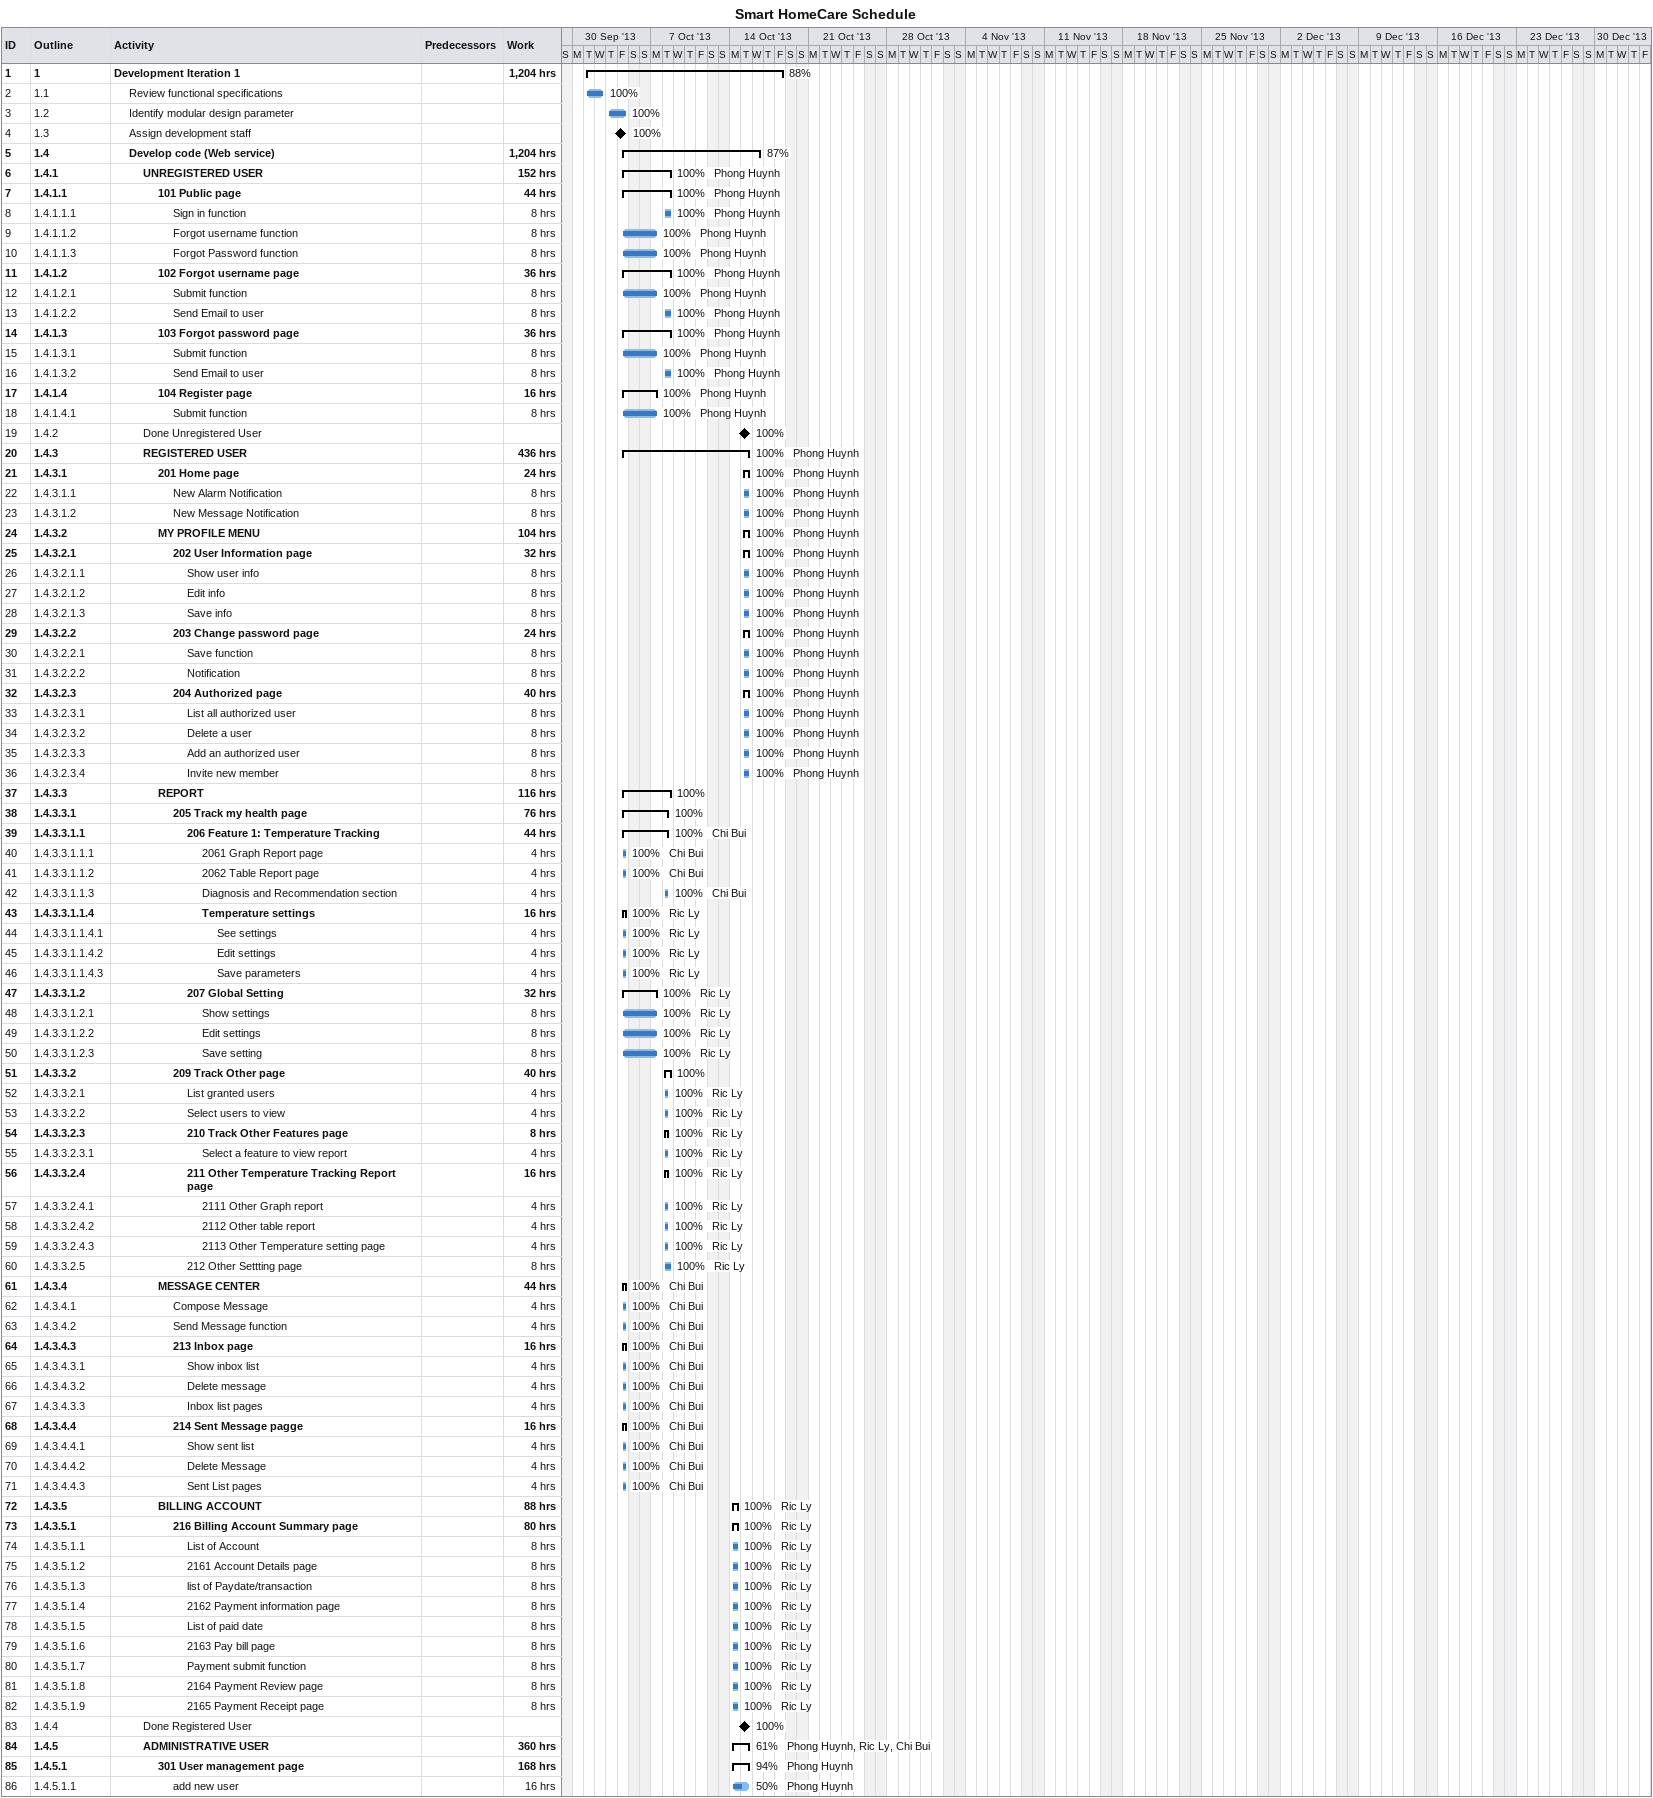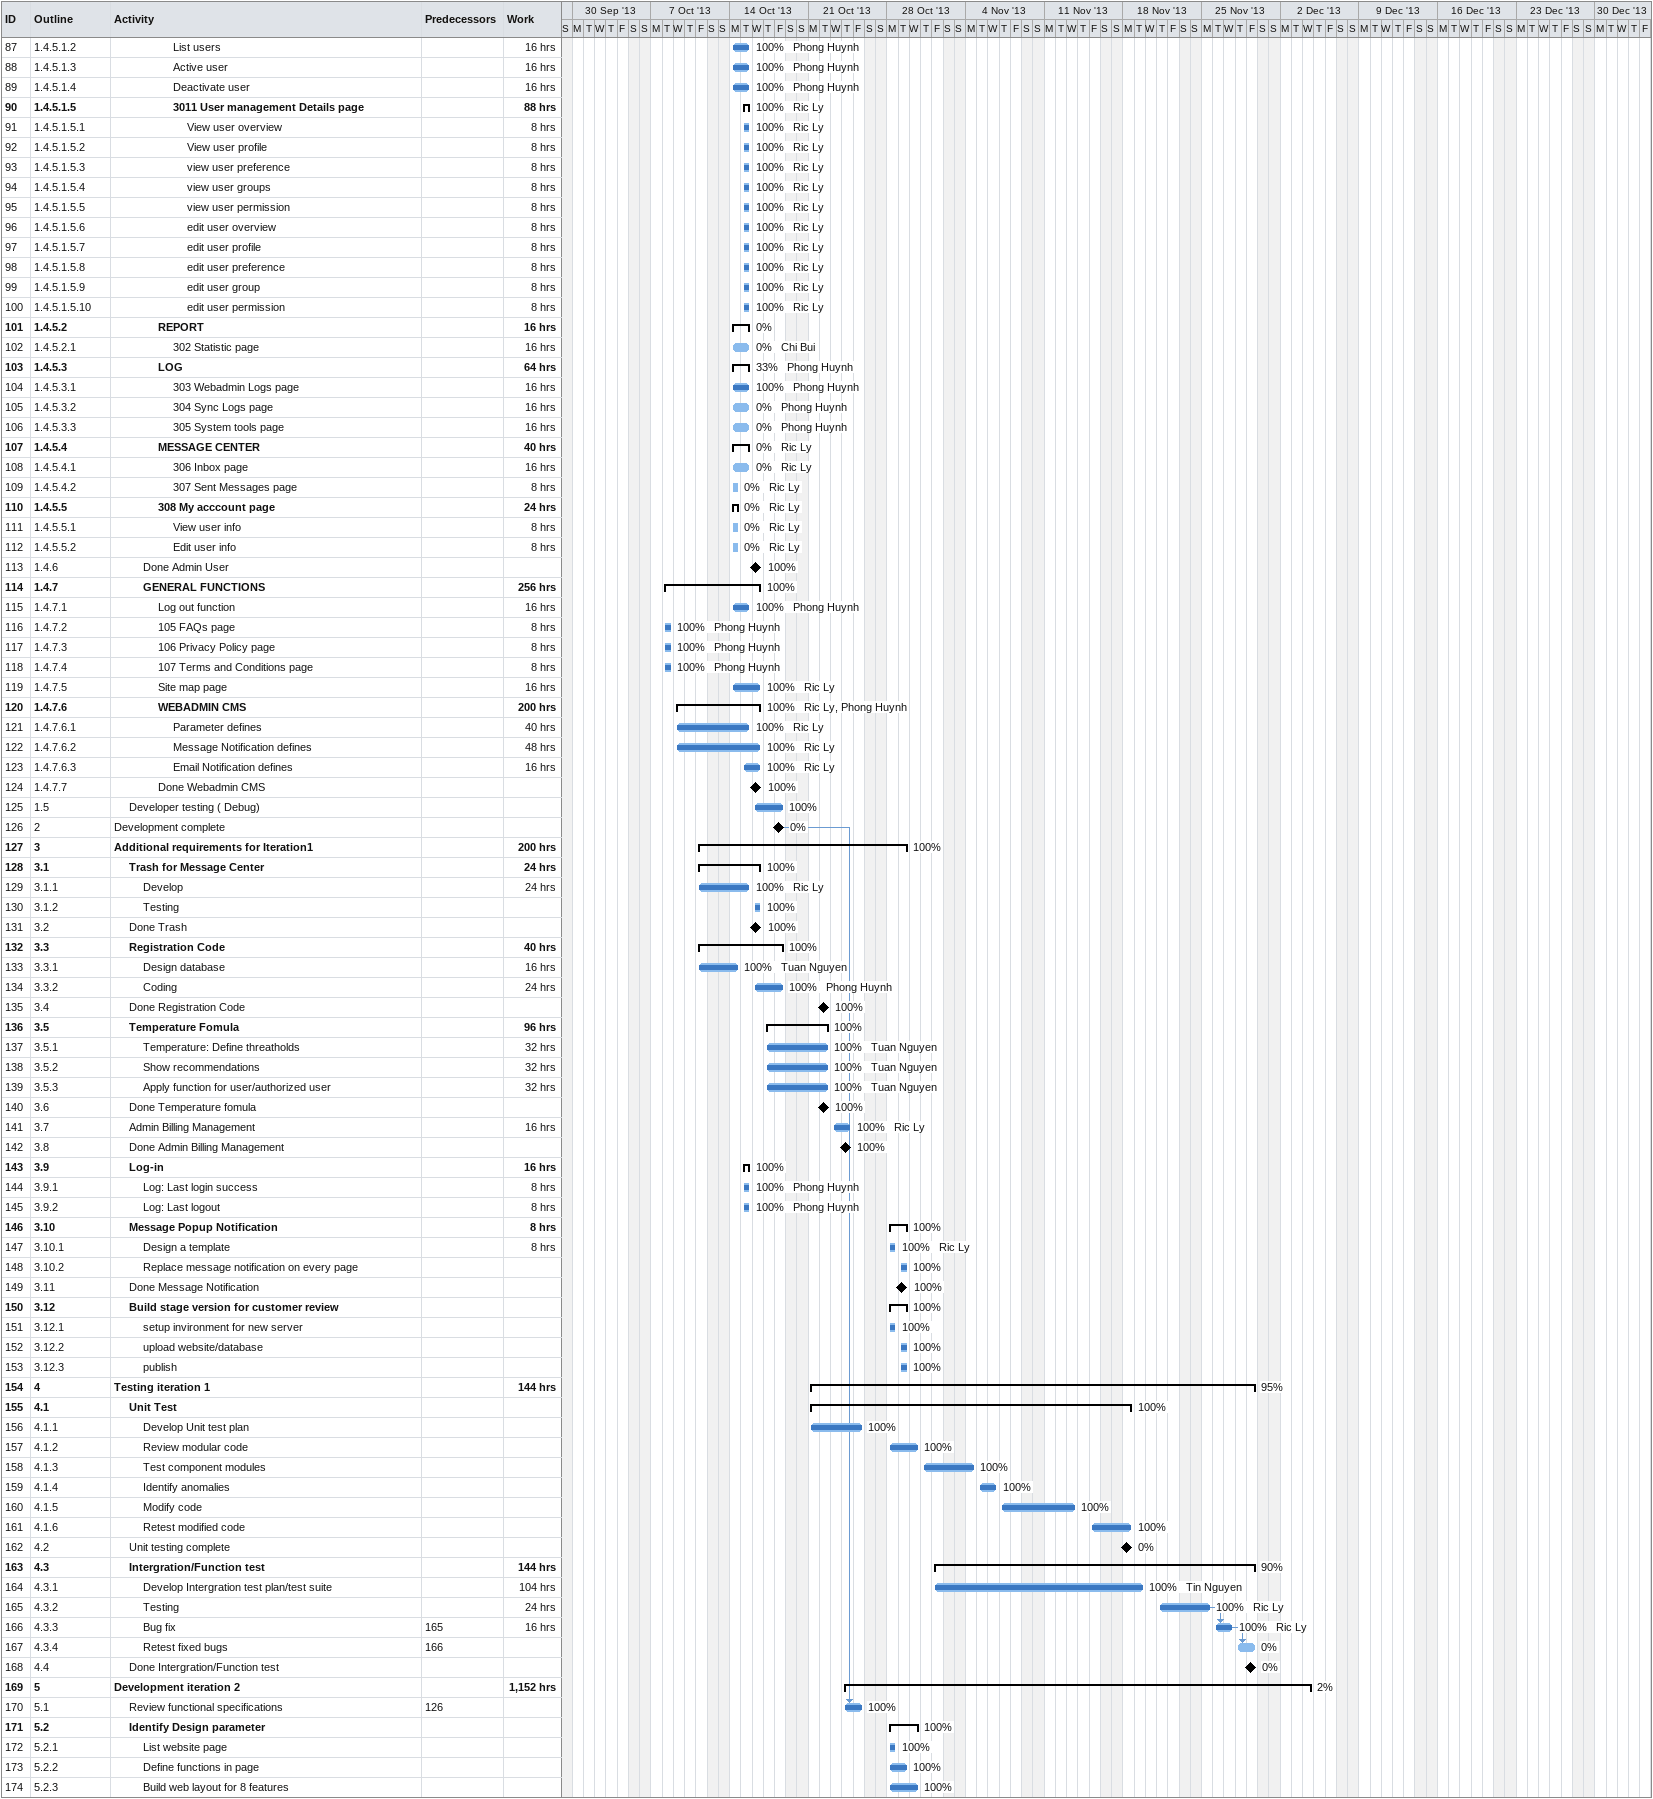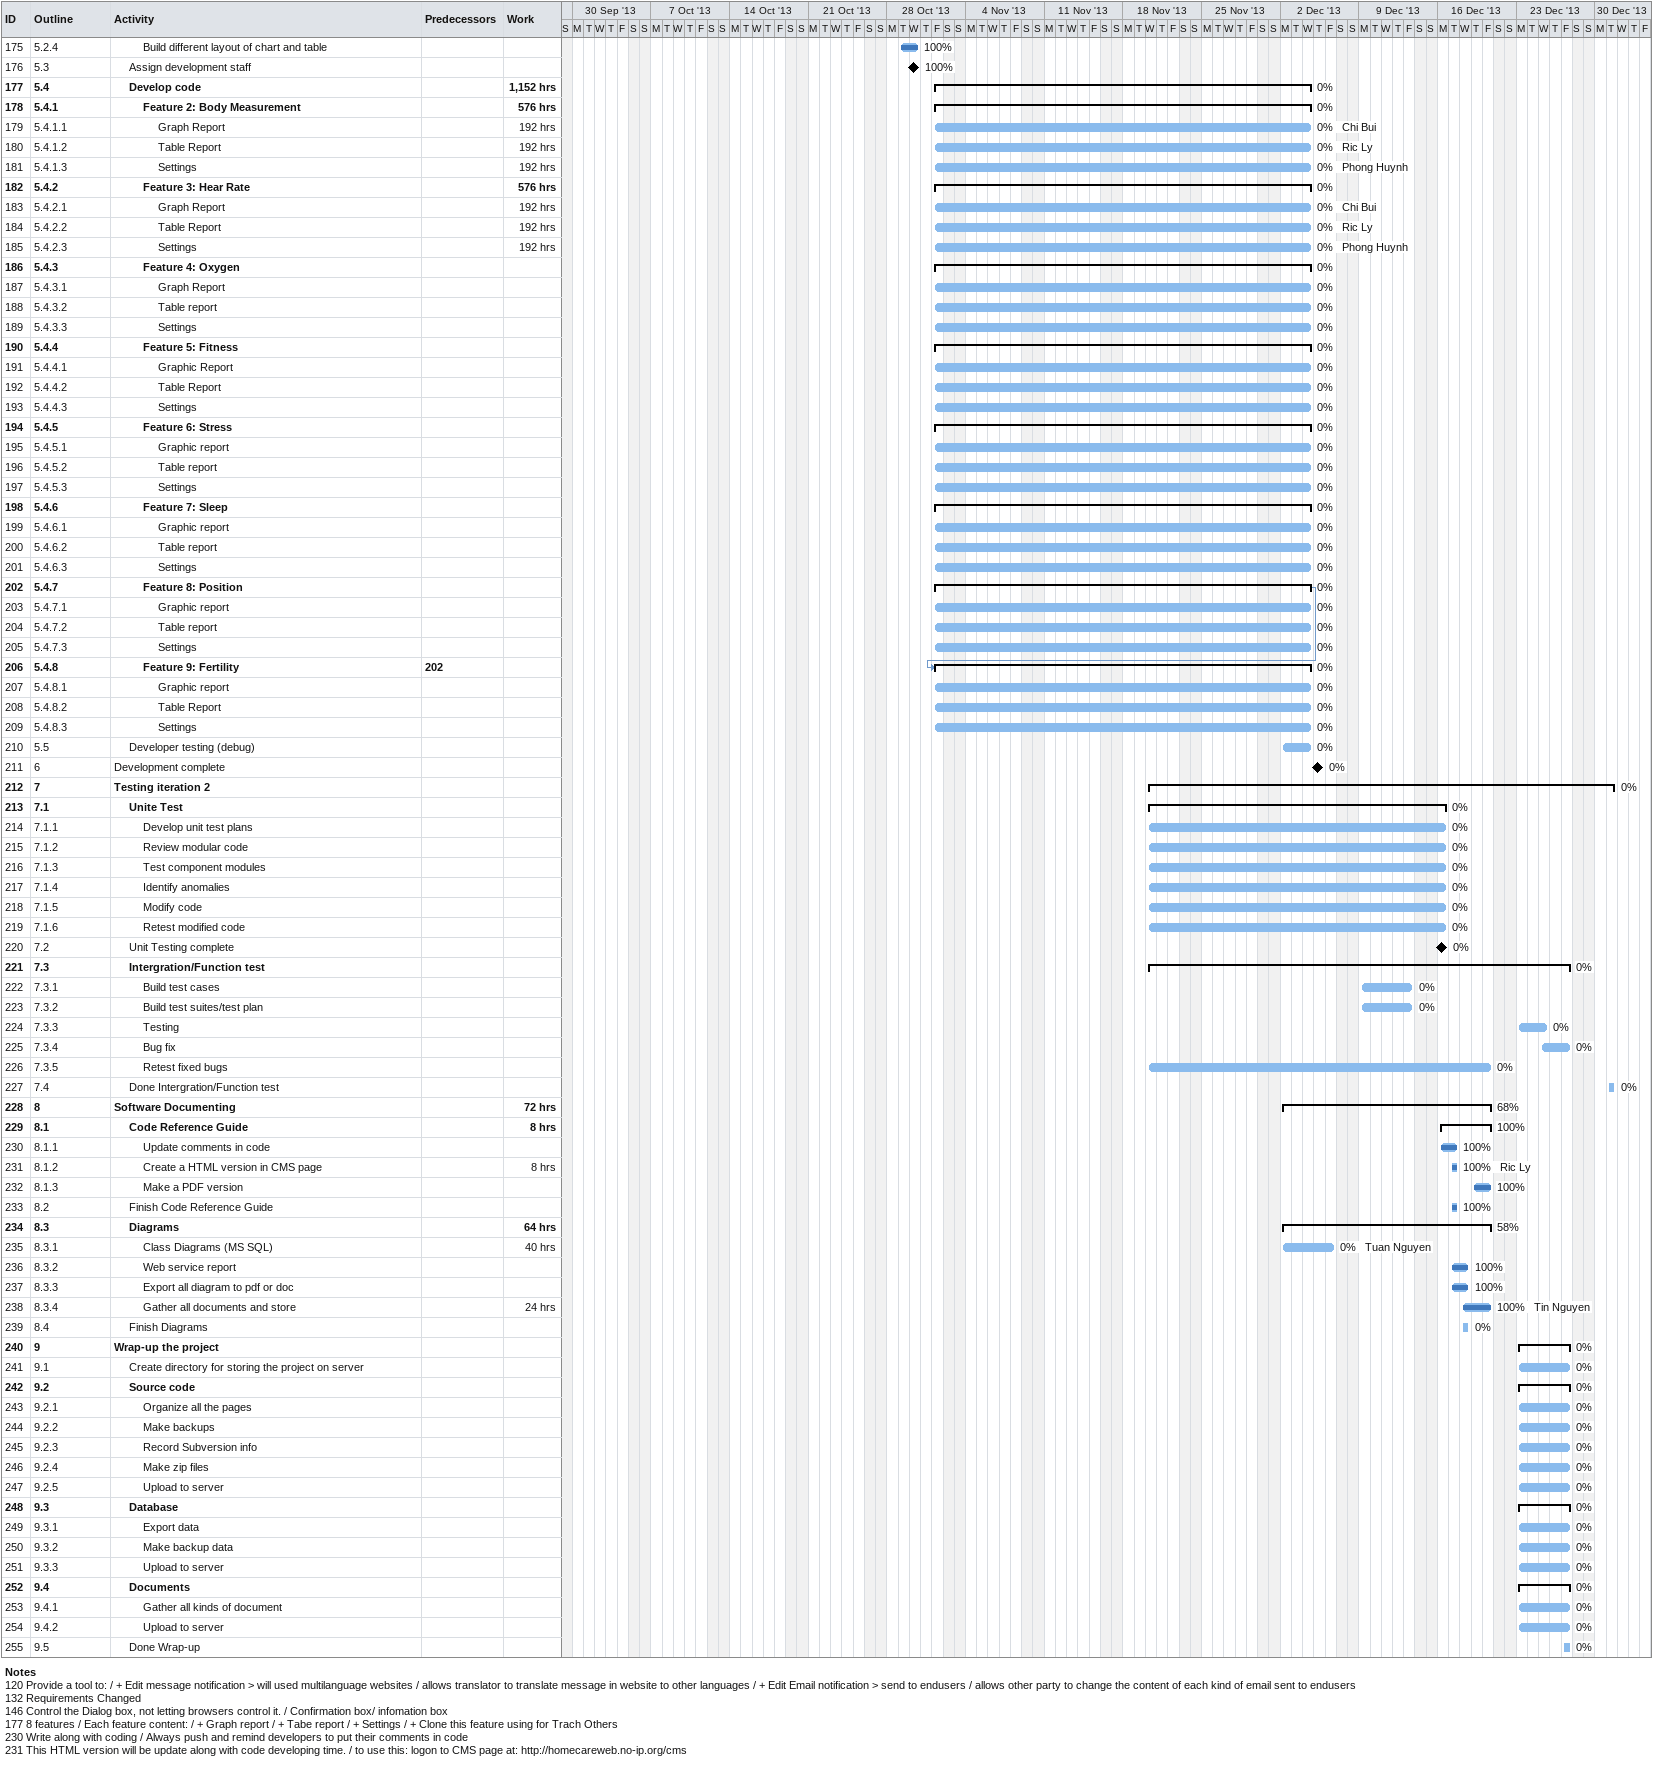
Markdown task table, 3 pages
Smart HomeCare Schedule

| ID | WBS | Task | Start | Finish | Predecessors | Resources | % complete | Work (h) |
|---|---|---|---|---|---|---|---|---|
| 1 | 1 | **Development Iteration 1** | 2013-10-01 | 2013-10-18 |  |  | 88 | 1204 |
| 2 | 1.1 | Review functional specifications | 2013-10-01 | 2013-10-02 |  |  | 100 |  |
| 3 | 1.2 | Identify modular design parameter | 2013-10-03 | 2013-10-04 |  |  | 100 |  |
| 4 | 1.3 | Assign development staff (milestone) | 2013-10-04 | 2013-10-04 |  |  | 100 |  |
| 5 | 1.4 | **Develop code (Web service)** | 2013-10-04 | 2013-10-16 |  |  | 87 | 1204 |
| 6 | 1.4.1 | **UNREGISTERED USER** | 2013-10-04 | 2013-10-08 |  | Phong Huynh | 100 | 152 |
| 7 | 1.4.1.1 | **101 Public page** | 2013-10-04 | 2013-10-08 |  | Phong Huynh | 100 | 44 |
| 8 | 1.4.1.1.1 | Sign in function | 2013-10-08 | 2013-10-08 |  | Phong Huynh | 100 | 8 |
| 9 | 1.4.1.1.2 | Forgot username function | 2013-10-04 | 2013-10-07 |  | Phong Huynh | 100 | 8 |
| 10 | 1.4.1.1.3 | Forgot Password function | 2013-10-04 | 2013-10-07 |  | Phong Huynh | 100 | 8 |
| 11 | 1.4.1.2 | **102 Forgot username page** | 2013-10-04 | 2013-10-08 |  | Phong Huynh | 100 | 36 |
| 12 | 1.4.1.2.1 | Submit function | 2013-10-04 | 2013-10-07 |  | Phong Huynh | 100 | 8 |
| 13 | 1.4.1.2.2 | Send Email to user | 2013-10-08 | 2013-10-08 |  | Phong Huynh | 100 | 8 |
| 14 | 1.4.1.3 | **103 Forgot password page** | 2013-10-04 | 2013-10-08 |  | Phong Huynh | 100 | 36 |
| 15 | 1.4.1.3.1 | Submit function | 2013-10-04 | 2013-10-07 |  | Phong Huynh | 100 | 8 |
| 16 | 1.4.1.3.2 | Send Email to user | 2013-10-08 | 2013-10-08 |  | Phong Huynh | 100 | 8 |
| 17 | 1.4.1.4 | **104 Register page** | 2013-10-04 | 2013-10-07 |  | Phong Huynh | 100 | 16 |
| 18 | 1.4.1.4.1 | Submit function | 2013-10-04 | 2013-10-07 |  | Phong Huynh | 100 | 8 |
| 19 | 1.4.2 | Done Unregistered User (milestone) | 2013-10-15 | 2013-10-15 |  |  | 100 |  |
| 20 | 1.4.3 | **REGISTERED USER** | 2013-10-04 | 2013-10-15 |  | Phong Huynh | 100 | 436 |
| 21 | 1.4.3.1 | **201 Home page** | 2013-10-15 | 2013-10-15 |  | Phong Huynh | 100 | 24 |
| 22 | 1.4.3.1.1 | New Alarm Notification | 2013-10-15 | 2013-10-15 |  | Phong Huynh | 100 | 8 |
| 23 | 1.4.3.1.2 | New Message Notification | 2013-10-15 | 2013-10-15 |  | Phong Huynh | 100 | 8 |
| 24 | 1.4.3.2 | **MY PROFILE MENU** | 2013-10-15 | 2013-10-15 |  | Phong Huynh | 100 | 104 |
| 25 | 1.4.3.2.1 | **202 User Information page** | 2013-10-15 | 2013-10-15 |  | Phong Huynh | 100 | 32 |
| 26 | 1.4.3.2.1.1 | Show user info | 2013-10-15 | 2013-10-15 |  | Phong Huynh | 100 | 8 |
| 27 | 1.4.3.2.1.2 | Edit info | 2013-10-15 | 2013-10-15 |  | Phong Huynh | 100 | 8 |
| 28 | 1.4.3.2.1.3 | Save info | 2013-10-15 | 2013-10-15 |  | Phong Huynh | 100 | 8 |
| 29 | 1.4.3.2.2 | **203 Change password page** | 2013-10-15 | 2013-10-15 |  | Phong Huynh | 100 | 24 |
| 30 | 1.4.3.2.2.1 | Save function | 2013-10-15 | 2013-10-15 |  | Phong Huynh | 100 | 8 |
| 31 | 1.4.3.2.2.2 | Notification | 2013-10-15 | 2013-10-15 |  | Phong Huynh | 100 | 8 |
| 32 | 1.4.3.2.3 | **204 Authorized page** | 2013-10-15 | 2013-10-15 |  | Phong Huynh | 100 | 40 |
| 33 | 1.4.3.2.3.1 | List all authorized user | 2013-10-15 | 2013-10-15 |  | Phong Huynh | 100 | 8 |
| 34 | 1.4.3.2.3.2 | Delete a user | 2013-10-15 | 2013-10-15 |  | Phong Huynh | 100 | 8 |
| 35 | 1.4.3.2.3.3 | Add an authorized user | 2013-10-15 | 2013-10-15 |  | Phong Huynh | 100 | 8 |
| 36 | 1.4.3.2.3.4 | Invite new member | 2013-10-15 | 2013-10-15 |  | Phong Huynh | 100 | 8 |
| 37 | 1.4.3.3 | **REPORT** | 2013-10-04 | 2013-10-08 |  |  | 100 | 116 |
| 38 | 1.4.3.3.1 | **205 Track my health page** | 2013-10-04 | 2013-10-08 |  |  | 100 | 76 |
| 39 | 1.4.3.3.1.1 | **206 Feature 1: Temperature Tracking** | 2013-10-04 | 2013-10-08 |  | Chi Bui | 100 | 44 |
| 40 | 1.4.3.3.1.1.1 | 2061 Graph Report page | 2013-10-04 | 2013-10-04 |  | Chi Bui | 100 | 4 |
| 41 | 1.4.3.3.1.1.2 | 2062 Table Report page | 2013-10-04 | 2013-10-04 |  | Chi Bui | 100 | 4 |
| 42 | 1.4.3.3.1.1.3 | Diagnosis and Recommendation section | 2013-10-08 | 2013-10-08 |  | Chi Bui | 100 | 4 |
| 43 | 1.4.3.3.1.1.4 | **Temperature settings** | 2013-10-04 | 2013-10-04 |  | Ric Ly | 100 | 16 |
| 44 | 1.4.3.3.1.1.4.1 | See settings | 2013-10-04 | 2013-10-04 |  | Ric Ly | 100 | 4 |
| 45 | 1.4.3.3.1.1.4.2 | Edit settings | 2013-10-04 | 2013-10-04 |  | Ric Ly | 100 | 4 |
| 46 | 1.4.3.3.1.1.4.3 | Save parameters | 2013-10-04 | 2013-10-04 |  | Ric Ly | 100 | 4 |
| 47 | 1.4.3.3.1.2 | **207 Global Setting** | 2013-10-04 | 2013-10-07 |  | Ric Ly | 100 | 32 |
| 48 | 1.4.3.3.1.2.1 | Show settings | 2013-10-04 | 2013-10-07 |  | Ric Ly | 100 | 8 |
| 49 | 1.4.3.3.1.2.2 | Edit settings | 2013-10-04 | 2013-10-07 |  | Ric Ly | 100 | 8 |
| 50 | 1.4.3.3.1.2.3 | Save setting | 2013-10-04 | 2013-10-07 |  | Ric Ly | 100 | 8 |
| 51 | 1.4.3.3.2 | **209 Track Other page** | 2013-10-08 | 2013-10-08 |  |  | 100 | 40 |
| 52 | 1.4.3.3.2.1 | List granted users | 2013-10-08 | 2013-10-08 |  | Ric Ly | 100 | 4 |
| 53 | 1.4.3.3.2.2 | Select users to view | 2013-10-08 | 2013-10-08 |  | Ric Ly | 100 | 4 |
| 54 | 1.4.3.3.2.3 | **210 Track Other Features page** | 2013-10-08 | 2013-10-08 |  | Ric Ly | 100 | 8 |
| 55 | 1.4.3.3.2.3.1 | Select a feature to view report | 2013-10-08 | 2013-10-08 |  | Ric Ly | 100 | 4 |
| 56 | 1.4.3.3.2.4 | **211 Other Temperature Tracking Report page** | 2013-10-08 | 2013-10-08 |  | Ric Ly | 100 | 16 |
| 57 | 1.4.3.3.2.4.1 | 2111 Other Graph report | 2013-10-08 | 2013-10-08 |  | Ric Ly | 100 | 4 |
| 58 | 1.4.3.3.2.4.2 | 2112 Other table report | 2013-10-08 | 2013-10-08 |  | Ric Ly | 100 | 4 |
| 59 | 1.4.3.3.2.4.3 | 2113 Other Temperature setting page | 2013-10-08 | 2013-10-08 |  | Ric Ly | 100 | 4 |
| 60 | 1.4.3.3.2.5 | 212 Other Settting page | 2013-10-08 | 2013-10-08 |  | Ric Ly | 100 | 8 |
| 61 | 1.4.3.4 | **MESSAGE CENTER** | 2013-10-04 | 2013-10-04 |  | Chi Bui | 100 | 44 |
| 62 | 1.4.3.4.1 | Compose Message | 2013-10-04 | 2013-10-04 |  | Chi Bui | 100 | 4 |
| 63 | 1.4.3.4.2 | Send Message function | 2013-10-04 | 2013-10-04 |  | Chi Bui | 100 | 4 |
| 64 | 1.4.3.4.3 | **213 Inbox page** | 2013-10-04 | 2013-10-04 |  | Chi Bui | 100 | 16 |
| 65 | 1.4.3.4.3.1 | Show inbox list | 2013-10-04 | 2013-10-04 |  | Chi Bui | 100 | 4 |
| 66 | 1.4.3.4.3.2 | Delete message | 2013-10-04 | 2013-10-04 |  | Chi Bui | 100 | 4 |
| 67 | 1.4.3.4.3.3 | Inbox list pages | 2013-10-04 | 2013-10-04 |  | Chi Bui | 100 | 4 |
| 68 | 1.4.3.4.4 | **214 Sent Message pagge** | 2013-10-04 | 2013-10-04 |  | Chi Bui | 100 | 16 |
| 69 | 1.4.3.4.4.1 | Show sent list | 2013-10-04 | 2013-10-04 |  | Chi Bui | 100 | 4 |
| 70 | 1.4.3.4.4.2 | Delete Message | 2013-10-04 | 2013-10-04 |  | Chi Bui | 100 | 4 |
| 71 | 1.4.3.4.4.3 | Sent List pages | 2013-10-04 | 2013-10-04 |  | Chi Bui | 100 | 4 |
| 72 | 1.4.3.5 | **BILLING ACCOUNT** | 2013-10-14 | 2013-10-14 |  | Ric Ly | 100 | 88 |
| 73 | 1.4.3.5.1 | **216 Billing Account Summary page** | 2013-10-14 | 2013-10-14 |  | Ric Ly | 100 | 80 |
| 74 | 1.4.3.5.1.1 | List of Account | 2013-10-14 | 2013-10-14 |  | Ric Ly | 100 | 8 |
| 75 | 1.4.3.5.1.2 | 2161 Account Details page | 2013-10-14 | 2013-10-14 |  | Ric Ly | 100 | 8 |
| 76 | 1.4.3.5.1.3 | list of Paydate/transaction | 2013-10-14 | 2013-10-14 |  | Ric Ly | 100 | 8 |
| 77 | 1.4.3.5.1.4 | 2162 Payment information page | 2013-10-14 | 2013-10-14 |  | Ric Ly | 100 | 8 |
| 78 | 1.4.3.5.1.5 | List of paid date | 2013-10-14 | 2013-10-14 |  | Ric Ly | 100 | 8 |
| 79 | 1.4.3.5.1.6 | 2163 Pay bill page | 2013-10-14 | 2013-10-14 |  | Ric Ly | 100 | 8 |
| 80 | 1.4.3.5.1.7 | Payment submit function | 2013-10-14 | 2013-10-14 |  | Ric Ly | 100 | 8 |
| 81 | 1.4.3.5.1.8 | 2164 Payment Review page | 2013-10-14 | 2013-10-14 |  | Ric Ly | 100 | 8 |
| 82 | 1.4.3.5.1.9 | 2165 Payment Receipt page | 2013-10-14 | 2013-10-14 |  | Ric Ly | 100 | 8 |
| 83 | 1.4.4 | Done Registered User (milestone) | 2013-10-15 | 2013-10-15 |  |  | 100 |  |
| 84 | 1.4.5 | **ADMINISTRATIVE USER** | 2013-10-14 | 2013-10-15 |  | Phong Huynh, Ric Ly, Chi Bui | 61 | 360 |
| 85 | 1.4.5.1 | **301 User management page** | 2013-10-14 | 2013-10-15 |  | Phong Huynh | 94 | 168 |
| 86 | 1.4.5.1.1 | add new user | 2013-10-14 | 2013-10-15 |  | Phong Huynh | 50 | 16 |
| 87 | 1.4.5.1.2 | List users | 2013-10-14 | 2013-10-15 |  | Phong Huynh | 100 | 16 |
| 88 | 1.4.5.1.3 | Active user | 2013-10-14 | 2013-10-15 |  | Phong Huynh | 100 | 16 |
| 89 | 1.4.5.1.4 | Deactivate user | 2013-10-14 | 2013-10-15 |  | Phong Huynh | 100 | 16 |
| 90 | 1.4.5.1.5 | **3011 User management Details page** | 2013-10-15 | 2013-10-15 |  | Ric Ly | 100 | 88 |
| 91 | 1.4.5.1.5.1 | View user overview | 2013-10-15 | 2013-10-15 |  | Ric Ly | 100 | 8 |
| 92 | 1.4.5.1.5.2 | View user profile | 2013-10-15 | 2013-10-15 |  | Ric Ly | 100 | 8 |
| 93 | 1.4.5.1.5.3 | view user preference | 2013-10-15 | 2013-10-15 |  | Ric Ly | 100 | 8 |
| 94 | 1.4.5.1.5.4 | view user groups | 2013-10-15 | 2013-10-15 |  | Ric Ly | 100 | 8 |
| 95 | 1.4.5.1.5.5 | view user permission | 2013-10-15 | 2013-10-15 |  | Ric Ly | 100 | 8 |
| 96 | 1.4.5.1.5.6 | edit user overview | 2013-10-15 | 2013-10-15 |  | Ric Ly | 100 | 8 |
| 97 | 1.4.5.1.5.7 | edit user profile | 2013-10-15 | 2013-10-15 |  | Ric Ly | 100 | 8 |
| 98 | 1.4.5.1.5.8 | edit user preference | 2013-10-15 | 2013-10-15 |  | Ric Ly | 100 | 8 |
| 99 | 1.4.5.1.5.9 | edit user group | 2013-10-15 | 2013-10-15 |  | Ric Ly | 100 | 8 |
| 100 | 1.4.5.1.5.10 | edit user permission | 2013-10-15 | 2013-10-15 |  | Ric Ly | 100 | 8 |
| 101 | 1.4.5.2 | **REPORT** | 2013-10-14 | 2013-10-15 |  |  | 0 | 16 |
| 102 | 1.4.5.2.1 | 302 Statistic page | 2013-10-14 | 2013-10-15 |  | Chi Bui | 0 | 16 |
| 103 | 1.4.5.3 | **LOG** | 2013-10-14 | 2013-10-15 |  | Phong Huynh | 33 | 64 |
| 104 | 1.4.5.3.1 | 303 Webadmin Logs page | 2013-10-14 | 2013-10-15 |  | Phong Huynh | 100 | 16 |
| 105 | 1.4.5.3.2 | 304 Sync Logs page | 2013-10-14 | 2013-10-15 |  | Phong Huynh | 0 | 16 |
| 106 | 1.4.5.3.3 | 305 System tools page | 2013-10-14 | 2013-10-15 |  | Phong Huynh | 0 | 16 |
| 107 | 1.4.5.4 | **MESSAGE CENTER** | 2013-10-14 | 2013-10-15 |  | Ric Ly | 0 | 40 |
| 108 | 1.4.5.4.1 | 306 Inbox page | 2013-10-14 | 2013-10-15 |  | Ric Ly | 0 | 16 |
| 109 | 1.4.5.4.2 | 307 Sent Messages page | 2013-10-14 | 2013-10-14 |  | Ric Ly | 0 | 8 |
| 110 | 1.4.5.5 | **308 My acccount page** | 2013-10-14 | 2013-10-14 |  | Ric Ly | 0 | 24 |
| 111 | 1.4.5.5.1 | View user info | 2013-10-14 | 2013-10-14 |  | Ric Ly | 0 | 8 |
| 112 | 1.4.5.5.2 | Edit user info | 2013-10-14 | 2013-10-14 |  | Ric Ly | 0 | 8 |
| 113 | 1.4.6 | Done Admin User (milestone) | 2013-10-16 | 2013-10-16 |  |  | 100 |  |
| 114 | 1.4.7 | **GENERAL FUNCTIONS** | 2013-10-08 | 2013-10-16 |  |  | 100 | 256 |
| 115 | 1.4.7.1 | Log out function | 2013-10-14 | 2013-10-15 |  | Phong Huynh | 100 | 16 |
| 116 | 1.4.7.2 | 105 FAQs page | 2013-10-08 | 2013-10-08 |  | Phong Huynh | 100 | 8 |
| 117 | 1.4.7.3 | 106 Privacy Policy page | 2013-10-08 | 2013-10-08 |  | Phong Huynh | 100 | 8 |
| 118 | 1.4.7.4 | 107 Terms and Conditions page | 2013-10-08 | 2013-10-08 |  | Phong Huynh | 100 | 8 |
| 119 | 1.4.7.5 | Site map page | 2013-10-14 | 2013-10-16 |  | Ric Ly | 100 | 16 |
| 120 | 1.4.7.6 | **WEBADMIN CMS** | 2013-10-09 | 2013-10-16 |  | Ric Ly, Phong Huynh | 100 | 200 |
| 121 | 1.4.7.6.1 | Parameter defines | 2013-10-09 | 2013-10-15 |  | Ric Ly | 100 | 40 |
| 122 | 1.4.7.6.2 | Message Notification defines | 2013-10-09 | 2013-10-16 |  | Ric Ly | 100 | 48 |
| 123 | 1.4.7.6.3 | Email Notification defines | 2013-10-15 | 2013-10-16 |  | Ric Ly | 100 | 16 |
| 124 | 1.4.7.7 | Done Webadmin CMS (milestone) | 2013-10-16 | 2013-10-16 |  |  | 100 |  |
| 125 | 1.5 | Developer testing ( Debug) | 2013-10-16 | 2013-10-18 |  |  | 100 |  |
| 126 | 2 | Development complete (milestone) | 2013-10-18 | 2013-10-18 |  |  | 0 |  |
| 127 | 3 | **Additional requirements for Iteration1** | 2013-10-11 | 2013-10-29 |  |  | 100 | 200 |
| 128 | 3.1 | **Trash for Message Center** | 2013-10-11 | 2013-10-16 |  |  | 100 | 24 |
| 129 | 3.1.1 | Develop | 2013-10-11 | 2013-10-15 |  | Ric Ly | 100 | 24 |
| 130 | 3.1.2 | Testing | 2013-10-16 | 2013-10-16 |  |  | 100 |  |
| 131 | 3.2 | Done Trash (milestone) | 2013-10-16 | 2013-10-16 |  |  | 100 |  |
| 132 | 3.3 | **Registration Code** | 2013-10-11 | 2013-10-18 |  |  | 100 | 40 |
| 133 | 3.3.1 | Design database | 2013-10-11 | 2013-10-14 |  | Tuan Nguyen | 100 | 16 |
| 134 | 3.3.2 | Coding | 2013-10-16 | 2013-10-18 |  | Phong Huynh | 100 | 24 |
| 135 | 3.4 | Done Registration Code (milestone) | 2013-10-22 | 2013-10-22 |  |  | 100 |  |
| 136 | 3.5 | **Temperature Fomula** | 2013-10-17 | 2013-10-22 |  |  | 100 | 96 |
| 137 | 3.5.1 | Temperature: Define threatholds | 2013-10-17 | 2013-10-22 |  | Tuan Nguyen | 100 | 32 |
| 138 | 3.5.2 | Show recommendations | 2013-10-17 | 2013-10-22 |  | Tuan Nguyen | 100 | 32 |
| 139 | 3.5.3 | Apply function for user/authorized user | 2013-10-17 | 2013-10-22 |  | Tuan Nguyen | 100 | 32 |
| 140 | 3.6 | Done Temperature fomula (milestone) | 2013-10-22 | 2013-10-22 |  |  | 100 |  |
| 141 | 3.7 | Admin Billing Management | 2013-10-23 | 2013-10-24 |  | Ric Ly | 100 | 16 |
| 142 | 3.8 | Done Admin Billing Management (milestone) | 2013-10-24 | 2013-10-24 |  |  | 100 |  |
| 143 | 3.9 | **Log-in** | 2013-10-15 | 2013-10-15 |  |  | 100 | 16 |
| 144 | 3.9.1 | Log: Last login success | 2013-10-15 | 2013-10-15 |  | Phong Huynh | 100 | 8 |
| 145 | 3.9.2 | Log: Last logout | 2013-10-15 | 2013-10-15 |  | Phong Huynh | 100 | 8 |
| 146 | 3.10 | **Message Popup Notification** | 2013-10-28 | 2013-10-29 |  |  | 100 | 8 |
| 147 | 3.10.1 | Design a template | 2013-10-28 | 2013-10-28 |  | Ric Ly | 100 | 8 |
| 148 | 3.10.2 | Replace message notification on every page | 2013-10-29 | 2013-10-29 |  |  | 100 |  |
| 149 | 3.11 | Done Message Notification (milestone) | 2013-10-29 | 2013-10-29 |  |  | 100 |  |
| 150 | 3.12 | **Build stage version for customer review** | 2013-10-28 | 2013-10-29 |  |  | 100 |  |
| 151 | 3.12.1 | setup invironment for new server | 2013-10-28 | 2013-10-28 |  |  | 100 |  |
| 152 | 3.12.2 | upload website/database | 2013-10-29 | 2013-10-29 |  |  | 100 |  |
| 153 | 3.12.3 | publish | 2013-10-29 | 2013-10-29 |  |  | 100 |  |
| 154 | 4 | **Testing iteration 1** | 2013-10-21 | 2013-11-29 |  |  | 95 | 144 |
| 155 | 4.1 | **Unit Test** | 2013-10-21 | 2013-11-18 |  |  | 100 |  |
| 156 | 4.1.1 | Develop Unit test plan | 2013-10-21 | 2013-10-25 |  |  | 100 |  |
| 157 | 4.1.2 | Review modular code | 2013-10-28 | 2013-10-30 |  |  | 100 |  |
| 158 | 4.1.3 | Test component modules | 2013-10-31 | 2013-11-04 |  |  | 100 |  |
| 159 | 4.1.4 | Identify anomalies | 2013-11-05 | 2013-11-06 |  |  | 100 |  |
| 160 | 4.1.5 | Modify code | 2013-11-07 | 2013-11-13 |  |  | 100 |  |
| 161 | 4.1.6 | Retest modified code | 2013-11-15 | 2013-11-18 |  |  | 100 |  |
| 162 | 4.2 | Unit testing complete (milestone) | 2013-11-18 | 2013-11-18 |  |  | 0 |  |
| 163 | 4.3 | **Intergration/Function test** | 2013-11-01 | 2013-11-29 |  |  | 90 | 144 |
| 164 | 4.3.1 | Develop Intergration test plan/test suite | 2013-11-01 | 2013-11-19 |  | Tin Nguyen | 100 | 104 |
| 165 | 4.3.2 | Testing | 2013-11-21 | 2013-11-25 |  | Ric Ly | 100 | 24 |
| 166 | 4.3.3 | Bug fix | 2013-11-26 | 2013-11-27 | 165 | Ric Ly | 100 | 16 |
| 167 | 4.3.4 | Retest fixed bugs | 2013-11-28 | 2013-11-29 | 166 |  | 0 |  |
| 168 | 4.4 | Done Intergration/Function test (milestone) | 2013-11-29 | 2013-11-29 |  |  | 0 |  |
| 169 | 5 | **Development iteration 2** | 2013-10-24 | 2013-12-04 |  |  | 2 | 1152 |
| 170 | 5.1 | Review functional specifications | 2013-10-24 | 2013-10-25 | 126 |  | 100 |  |
| 171 | 5.2 | **Identify Design parameter** | 2013-10-28 | 2013-10-30 |  |  | 100 |  |
| 172 | 5.2.1 | List website page | 2013-10-28 | 2013-10-28 |  |  | 100 |  |
| 173 | 5.2.2 | Define functions in page | 2013-10-28 | 2013-10-29 |  |  | 100 |  |
| 174 | 5.2.3 | Build web layout for 8 features | 2013-10-28 | 2013-10-30 |  |  | 100 |  |
| 175 | 5.2.4 | Build different layout of chart and table | 2013-10-29 | 2013-10-30 |  |  | 100 |  |
| 176 | 5.3 | Assign development staff (milestone) | 2013-10-30 | 2013-10-30 |  |  | 100 |  |
| 177 | 5.4 | **Develop code** | 2013-11-01 | 2013-12-04 |  |  | 0 | 1152 |
| 178 | 5.4.1 | **Feature 2: Body Measurement** | 2013-11-01 | 2013-12-04 |  |  | 0 | 576 |
| 179 | 5.4.1.1 | Graph Report | 2013-11-01 | 2013-12-04 |  | Chi Bui | 0 | 192 |
| 180 | 5.4.1.2 | Table Report | 2013-11-01 | 2013-12-04 |  | Ric Ly | 0 | 192 |
| 181 | 5.4.1.3 | Settings | 2013-11-01 | 2013-12-04 |  | Phong Huynh | 0 | 192 |
| 182 | 5.4.2 | **Feature 3: Hear Rate** | 2013-11-01 | 2013-12-04 |  |  | 0 | 576 |
| 183 | 5.4.2.1 | Graph Report | 2013-11-01 | 2013-12-04 |  | Chi Bui | 0 | 192 |
| 184 | 5.4.2.2 | Table Report | 2013-11-01 | 2013-12-04 |  | Ric Ly | 0 | 192 |
| 185 | 5.4.2.3 | Settings | 2013-11-01 | 2013-12-04 |  | Phong Huynh | 0 | 192 |
| 186 | 5.4.3 | **Feature 4: Oxygen** | 2013-11-01 | 2013-12-04 |  |  | 0 |  |
| 187 | 5.4.3.1 | Graph Report | 2013-11-01 | 2013-12-04 |  |  | 0 |  |
| 188 | 5.4.3.2 | Table report | 2013-11-01 | 2013-12-04 |  |  | 0 |  |
| 189 | 5.4.3.3 | Settings | 2013-11-01 | 2013-12-04 |  |  | 0 |  |
| 190 | 5.4.4 | **Feature 5: Fitness** | 2013-11-01 | 2013-12-04 |  |  | 0 |  |
| 191 | 5.4.4.1 | Graphic Report | 2013-11-01 | 2013-12-04 |  |  | 0 |  |
| 192 | 5.4.4.2 | Table Report | 2013-11-01 | 2013-12-04 |  |  | 0 |  |
| 193 | 5.4.4.3 | Settings | 2013-11-01 | 2013-12-04 |  |  | 0 |  |
| 194 | 5.4.5 | **Feature 6: Stress** | 2013-11-01 | 2013-12-04 |  |  | 0 |  |
| 195 | 5.4.5.1 | Graphic report | 2013-11-01 | 2013-12-04 |  |  | 0 |  |
| 196 | 5.4.5.2 | Table report | 2013-11-01 | 2013-12-04 |  |  | 0 |  |
| 197 | 5.4.5.3 | Settings | 2013-11-01 | 2013-12-04 |  |  | 0 |  |
| 198 | 5.4.6 | **Feature 7: Sleep** | 2013-11-01 | 2013-12-04 |  |  | 0 |  |
| 199 | 5.4.6.1 | Graphic report | 2013-11-01 | 2013-12-04 |  |  | 0 |  |
| 200 | 5.4.6.2 | Table report | 2013-11-01 | 2013-12-04 |  |  | 0 |  |
| 201 | 5.4.6.3 | Settings | 2013-11-01 | 2013-12-04 |  |  | 0 |  |
| 202 | 5.4.7 | **Feature 8: Position** | 2013-11-01 | 2013-12-04 |  |  | 0 |  |
| 203 | 5.4.7.1 | Graphic report | 2013-11-01 | 2013-12-04 |  |  | 0 |  |
| 204 | 5.4.7.2 | Table report | 2013-11-01 | 2013-12-04 |  |  | 0 |  |
| 205 | 5.4.7.3 | Settings | 2013-11-01 | 2013-12-04 |  |  | 0 |  |
| 206 | 5.4.8 | **Feature 9: Fertility** | 2013-11-01 | 2013-12-04 | 202 |  | 0 |  |
| 207 | 5.4.8.1 | Graphic report | 2013-11-01 | 2013-12-04 |  |  | 0 |  |
| 208 | 5.4.8.2 | Table Report | 2013-11-01 | 2013-12-04 |  |  | 0 |  |
| 209 | 5.4.8.3 | Settings | 2013-11-01 | 2013-12-04 |  |  | 0 |  |
| 210 | 5.5 | Developer testing (debug) | 2013-12-02 | 2013-12-04 |  |  | 0 |  |
| 211 | 6 | Development complete (milestone) | 2013-12-05 | 2013-12-05 |  |  | 0 |  |
| 212 | 7 | **Testing iteration 2** | 2013-11-20 | 2013-12-31 |  |  | 0 |  |
| 213 | 7.1 | **Unite Test** | 2013-11-20 | 2013-12-16 |  |  | 0 |  |
| 214 | 7.1.1 | Develop unit test plans | 2013-11-20 | 2013-12-16 |  |  | 0 |  |
| 215 | 7.1.2 | Review modular code | 2013-11-20 | 2013-12-16 |  |  | 0 |  |
| 216 | 7.1.3 | Test component modules | 2013-11-20 | 2013-12-16 |  |  | 0 |  |
| 217 | 7.1.4 | Identify anomalies | 2013-11-20 | 2013-12-16 |  |  | 0 |  |
| 218 | 7.1.5 | Modify code | 2013-11-20 | 2013-12-16 |  |  | 0 |  |
| 219 | 7.1.6 | Retest modified code | 2013-11-20 | 2013-12-16 |  |  | 0 |  |
| 220 | 7.2 | Unit Testing complete (milestone) | 2013-12-16 | 2013-12-16 |  |  | 0 |  |
| 221 | 7.3 | **Intergration/Function test** | 2013-11-20 | 2013-12-27 |  |  | 0 |  |
| 222 | 7.3.1 | Build test cases | 2013-12-09 | 2013-12-13 |  |  | 0 |  |
| 223 | 7.3.2 | Build test suites/test plan | 2013-12-09 | 2013-12-13 |  |  | 0 |  |
| 224 | 7.3.3 | Testing | 2013-12-23 | 2013-12-25 |  |  | 0 |  |
| 225 | 7.3.4 | Bug fix | 2013-12-25 | 2013-12-27 |  |  | 0 |  |
| 226 | 7.3.5 | Retest fixed bugs | 2013-11-20 | 2013-12-20 |  |  | 0 |  |
| 227 | 7.4 | Done Intergration/Function test | 2013-12-31 | 2013-12-31 |  |  | 0 |  |
| 228 | 8 | **Software Documenting** | 2013-12-02 | 2013-12-20 |  |  | 68 | 72 |
| 229 | 8.1 | **Code Reference Guide** | 2013-12-16 | 2013-12-20 |  |  | 100 | 8 |
| 230 | 8.1.1 | Update comments in code | 2013-12-16 | 2013-12-17 |  |  | 100 |  |
| 231 | 8.1.2 | Create a HTML version in CMS page | 2013-12-17 | 2013-12-17 |  | Ric Ly | 100 | 8 |
| 232 | 8.1.3 | Make a PDF version | 2013-12-19 | 2013-12-20 |  |  | 100 |  |
| 233 | 8.2 | Finish Code Reference Guide | 2013-12-17 | 2013-12-17 |  |  | 100 |  |
| 234 | 8.3 | **Diagrams** | 2013-12-02 | 2013-12-20 |  |  | 58 | 64 |
| 235 | 8.3.1 | Class Diagrams (MS SQL) | 2013-12-02 | 2013-12-06 |  | Tuan Nguyen | 0 | 40 |
| 236 | 8.3.2 | Web service report | 2013-12-17 | 2013-12-18 |  |  | 100 |  |
| 237 | 8.3.3 | Export all diagram to pdf or doc | 2013-12-17 | 2013-12-18 |  |  | 100 |  |
| 238 | 8.3.4 | Gather all documents and store | 2013-12-18 | 2013-12-20 |  | Tin Nguyen | 100 | 24 |
| 239 | 8.4 | Finish Diagrams | 2013-12-18 | 2013-12-18 |  |  | 0 |  |
| 240 | 9 | **Wrap-up the project** | 2013-12-23 | 2013-12-27 |  |  | 0 |  |
| 241 | 9.1 | Create directory for storing the project on server | 2013-12-23 | 2013-12-27 |  |  | 0 |  |
| 242 | 9.2 | **Source code** | 2013-12-23 | 2013-12-27 |  |  | 0 |  |
| 243 | 9.2.1 | Organize all the pages | 2013-12-23 | 2013-12-27 |  |  | 0 |  |
| 244 | 9.2.2 | Make backups | 2013-12-23 | 2013-12-27 |  |  | 0 |  |
| 245 | 9.2.3 | Record Subversion info | 2013-12-23 | 2013-12-27 |  |  | 0 |  |
| 246 | 9.2.4 | Make zip files | 2013-12-23 | 2013-12-27 |  |  | 0 |  |
| 247 | 9.2.5 | Upload to server | 2013-12-23 | 2013-12-27 |  |  | 0 |  |
| 248 | 9.3 | **Database** | 2013-12-23 | 2013-12-27 |  |  | 0 |  |
| 249 | 9.3.1 | Export data | 2013-12-23 | 2013-12-27 |  |  | 0 |  |
| 250 | 9.3.2 | Make backup data | 2013-12-23 | 2013-12-27 |  |  | 0 |  |
| 251 | 9.3.3 | Upload to server | 2013-12-23 | 2013-12-27 |  |  | 0 |  |
| 252 | 9.4 | **Documents** | 2013-12-23 | 2013-12-27 |  |  | 0 |  |
| 253 | 9.4.1 | Gather all kinds of document | 2013-12-23 | 2013-12-27 |  |  | 0 |  |
| 254 | 9.4.2 | Upload to server | 2013-12-23 | 2013-12-27 |  |  | 0 |  |
| 255 | 9.5 | Done Wrap-up | 2013-12-27 | 2013-12-27 |  |  | 0 |  |

Notes
- 120: Provide a tool to: / + Edit message notification > will used multilanguage websites / allows translator to translate message in website to other languages / + Edit Email notification > send to endusers / allows other party to change the content of each kind of email sent to endusers
- 132: Requirements Changed
- 146: Control the Dialog box, not letting browsers control it. / Confirmation box/ infomation box
- 177: 8 features / Each feature content: / + Graph report / + Tabe report / + Settings / + Clone this feature using for Trach Others
- 230: Write along with coding / Always push and remind developers to put their comments in code
- 231: This HTML version will be update along with code developing time. / to use this: logon to CMS page at: http://homecareweb.no-ip.org/cms
